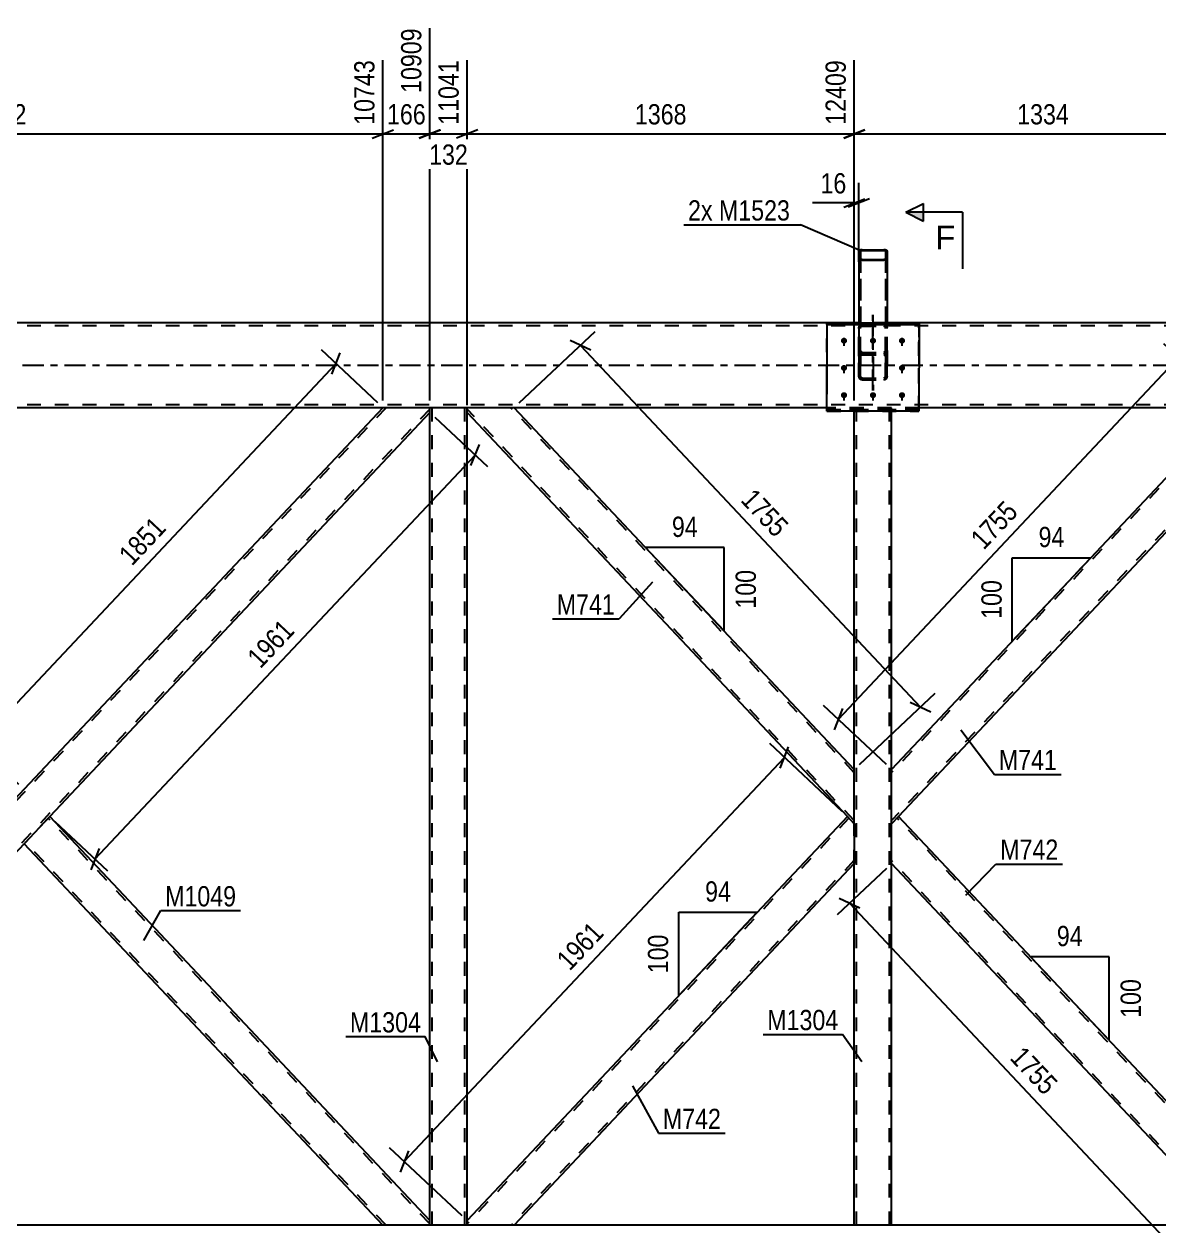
# Model space of a CAD drawing. Header units: millimetres. Extents: x -153 to 1036, y -682 to 159.
# Drawn here: x 360.9 to 521.3, y -121.7 to 48.3 of the extents above; entities that cross this region are included whole.
import ezdxf

# ---------------------------------------------------------------- set-up
doc = ezdxf.new("R2010")
doc.units = ezdxf.units.MM
doc.linetypes.add('DXK_LINE_DOT2', pattern=[3.9198, 1.9599, -1.9599])
doc.linetypes.add('DXK_LINE_DOT3', pattern=[5.9187, 2.979, -0.9799, 0.9799, -0.9799])
doc.styles.add('Arial', font='ARIAL.TTF', dxfattribs={"height": 0.2})
doc.styles.add('Arial Narrow', font='ARIALN.TTF', dxfattribs={"height": 0.2})

# ---------------------------------------------------------------- blocks, each defined once
blk = doc.blocks.new('Part-761548098-1408 - 1400')
at = {"color": 7, "linetype": 'DXK_LINE_DOT2'}
for p, q in [((478.9, 16.15), (478.94, 16.21)), ((478.94, 16.21), (479.04, 16.27)), ((479.04, 16.27), (479.2, 16.31)), ((479.16, 16.18), (479.14, 16.15)), ((479.14, 16.15), (479.14, 5.69)), ((479.21, 16.21), (479.16, 16.18)), ((479.2, 16.31), (479.38, 16.32)), ((479.29, 16.23), (479.21, 16.21)), ((479.38, 16.23), (479.29, 16.23)), ((479.38, 16.32), (482.42, 16.32)), ((479.38, 16.23), (482.42, 16.23)), ((482.42, 16.32), (482.61, 16.31)), ((482.51, 16.23), (482.42, 16.23)), ((482.59, 16.21), (482.51, 16.23)), ((482.64, 16.18), (482.59, 16.21)), ((482.61, 16.31), (482.76, 16.27)), ((482.66, 16.15), (482.64, 16.18)), ((482.66, 16.15), (482.66, 5.69)), ((482.76, 16.27), (482.87, 16.21)), ((482.87, 16.21), (482.9, 16.15)), ((482.9, 16.15), (482.9, 5.69)), ((478.94, 14.97), (478.9, 15.04)), ((479.04, 14.92), (478.94, 14.97)), ((479.2, 14.88), (479.04, 14.92)), ((479.14, 15.04), (479.16, 15.01)), ((479.16, 15.01), (479.21, 14.98)), ((479.38, 14.86), (479.2, 14.88)), ((479.21, 14.98), (479.29, 14.96)), ((479.29, 14.96), (479.38, 14.95)), ((479.38, 14.95), (482.42, 14.95)), ((479.38, 14.86), (482.42, 14.86)), ((482.42, 14.95), (482.51, 14.96)), ((482.61, 14.88), (482.42, 14.86)), ((482.51, 14.96), (482.59, 14.98)), ((482.59, 14.98), (482.64, 15.01)), ((482.76, 14.92), (482.61, 14.88)), ((482.64, 15.01), (482.66, 15.04)), ((482.87, 14.97), (482.76, 14.92)), ((482.9, 15.04), (482.87, 14.97)), ((482.9, 6), (478.9, 6)), ((478.9, 6), (478.9, 5.69)), ((478.9, 5.83), (479.14, 5.83)), ((478.9, 5.69), (478.94, 5.62)), ((478.94, 5.62), (479.04, 5.57)), ((479.04, 5.57), (479.2, 5.53)), ((479.16, 5.66), (479.14, 5.69)), ((479.21, 5.63), (479.16, 5.66)), ((479.2, 5.53), (479.38, 5.52)), ((479.29, 5.61), (479.21, 5.63)), ((479.38, 5.6), (479.29, 5.61)), ((479.38, 5.6), (482.42, 5.6)), ((479.38, 5.52), (482.42, 5.52)), ((482.51, 5.61), (482.42, 5.6)), ((482.42, 5.52), (482.61, 5.53)), ((482.59, 5.63), (482.51, 5.61)), ((482.64, 5.66), (482.59, 5.63)), ((482.61, 5.53), (482.76, 5.57)), ((482.66, 5.69), (482.64, 5.66)), ((482.66, 5.83), (482.9, 5.83)), ((482.76, 5.57), (482.87, 5.62)), ((482.87, 5.62), (482.9, 5.69))]:
    blk.add_line(p, q, dxfattribs=at)
at = {"color": 2, "linetype": 'Continuous'}
for q in [(478.9, 6), (478.9, 16.15)]:
    blk.add_line((478.9, 16.15), q, dxfattribs=at)
blk = doc.blocks.new('Part-761548098-1407 - 1400')
at = {"color": 2, "linetype": 'Continuous'}
for p, q in [((478.94, 16.23), (478.9, 16.16)), ((478.9, 16.16), (478.9, 5.95)), ((479.04, 16.28), (478.94, 16.23)), ((479.2, 16.32), (479.04, 16.28)), ((479.14, 16.16), (479.16, 16.19)), ((479.14, 16.16), (479.14, 15.05)), ((479.16, 16.19), (479.21, 16.22)), ((479.38, 16.33), (479.2, 16.32)), ((479.21, 16.22), (479.29, 16.24)), ((479.29, 16.24), (479.38, 16.25)), ((479.38, 16.33), (482.42, 16.33)), ((479.38, 16.25), (482.42, 16.25)), ((482.61, 16.32), (482.42, 16.33)), ((482.42, 16.25), (482.52, 16.24)), ((482.52, 16.24), (482.59, 16.22)), ((482.59, 16.22), (482.65, 16.19)), ((482.76, 16.28), (482.61, 16.32)), ((482.65, 16.19), (482.66, 16.16)), ((482.66, 16.16), (482.66, 15.05)), ((482.87, 16.23), (482.76, 16.28)), ((482.9, 16.16), (482.87, 16.23)), ((482.9, 16.16), (482.9, 5.95)), ((478.9, 15.05), (478.94, 14.99)), ((478.94, 14.99), (479.04, 14.93)), ((479.04, 14.93), (479.2, 14.89)), ((479.16, 15.02), (479.14, 15.05)), ((479.21, 14.99), (479.16, 15.02)), ((479.2, 14.89), (479.38, 14.88)), ((479.29, 14.97), (479.21, 14.99)), ((479.38, 14.97), (479.29, 14.97)), ((479.38, 14.97), (482.42, 14.97)), ((479.38, 14.88), (482.42, 14.88)), ((482.52, 14.97), (482.42, 14.97)), ((482.42, 14.88), (482.61, 14.89)), ((482.59, 14.99), (482.52, 14.97)), ((482.65, 15.02), (482.59, 14.99)), ((482.61, 14.89), (482.76, 14.93)), ((482.66, 15.05), (482.65, 15.02)), ((482.76, 14.93), (482.87, 14.99)), ((482.87, 14.99), (482.9, 15.05))]:
    blk.add_line(p, q, dxfattribs=at)
at = {"color": 7, "linetype": 'DXK_LINE_DOT2'}
for p, q in [((479.14, 15.05), (479.14, 5.69)), ((482.66, 15.05), (482.66, 5.69)), ((482.9, 6), (478.9, 6)), ((478.9, 5.95), (478.9, 5.69)), ((478.9, 5.83), (479.14, 5.83)), ((478.94, 5.62), (478.9, 5.69)), ((479.04, 5.56), (478.94, 5.62)), ((479.2, 5.53), (479.04, 5.56)), ((479.14, 5.69), (479.16, 5.65)), ((479.16, 5.65), (479.21, 5.63)), ((479.38, 5.51), (479.2, 5.53)), ((479.21, 5.63), (479.29, 5.61)), ((479.29, 5.61), (479.38, 5.6)), ((479.38, 5.6), (482.42, 5.6)), ((479.38, 5.51), (482.42, 5.51)), ((482.42, 5.6), (482.52, 5.61)), ((482.61, 5.53), (482.42, 5.51)), ((482.52, 5.61), (482.59, 5.63)), ((482.59, 5.63), (482.65, 5.65)), ((482.76, 5.56), (482.61, 5.53)), ((482.65, 5.65), (482.66, 5.69)), ((482.66, 5.83), (482.9, 5.83)), ((482.87, 5.62), (482.76, 5.56)), ((482.9, 5.69), (482.87, 5.62)), ((482.9, 5.95), (482.9, 5.69))]:
    blk.add_line(p, q, dxfattribs=at)
blk = doc.blocks.new('Part-761548098-1669 - 1400')
at = {"color": 7, "linetype": 'DXK_LINE_DOT2'}
for p, q in [((412.07, -6), (303.54, -121.41)), ((418.26, -6.19), (309.73, -121.6)), ((418.26, -6), (411.63, -6)), ((360.9, -59.95), (357.28, -63.8)), ((364.53, -63.8), (360.9, -67.65)), ((310.17, -121.6), (303.54, -121.6))]:
    blk.add_line(p, q, dxfattribs=at)
at = {"color": 2, "linetype": 'Continuous'}
for p, q in [((411.63, -6), (360.9, -59.95)), ((418.26, -6.66), (364.53, -63.8)), ((418.26, -6.66), (418.26, -6)), ((357.28, -63.8), (303.54, -120.94)), ((360.9, -67.65), (310.17, -121.6)), ((303.54, -121.52), (303.54, -120.94)), ((303.54, -121.6), (303.54, -121.52))]:
    blk.add_line(p, q, dxfattribs=at)
blk = doc.blocks.new('Part-761548098-1704 - 1400')
at = {"color": 2, "linetype": 'Continuous'}
for p, q in [((423.54, -6.66), (423.54, -6)), ((423.54, -6.66), (477.28, -63.8)), ((478.26, -57.14), (430.17, -6)), ((478.26, -64.85), (478.26, -57.14))]:
    blk.add_line(p, q, dxfattribs=at)
at = {"color": 7, "linetype": 'DXK_LINE_DOT2'}
for p, q in [((430.17, -6), (423.54, -6)), ((478.26, -64.38), (423.54, -6.19)), ((478.26, -57.61), (429.73, -6)), ((478.26, -64.85), (477.28, -63.8)), ((478.26, -64.38), (478.26, -64.35))]:
    blk.add_line(p, q, dxfattribs=at)
blk = doc.blocks.new('Part-761548098-1769 - 1400')
at = {"color": 7, "linetype": 'DXK_LINE_DOT2'}
for p, q in [((483.54, -6), (478.26, -6)), ((478.26, -6.48), (478.26, -6)), ((478.58, -121.6), (478.58, -6)), ((483.22, -121.6), (483.22, -6)), ((483.54, -6.48), (483.54, -6)), ((478.26, -70.46), (478.26, -57.14)), ((483.54, -70.46), (483.54, -57.14)), ((483.54, -121.6), (478.26, -121.6))]:
    blk.add_line(p, q, dxfattribs=at)
at = {"color": 2, "linetype": 'Continuous'}
for p, q in [((478.26, -57.14), (478.26, -6.48)), ((483.54, -57.14), (483.54, -6.48)), ((478.26, -121.6), (478.26, -70.46)), ((483.54, -121.6), (483.54, -70.46))]:
    blk.add_line(p, q, dxfattribs=at)
blk = doc.blocks.new('Part-761548098-1859 - 1400')
at = {"color": 7, "linetype": 'DXK_LINE_DOT2'}
blk.add_line((863.9, -121.6), (50.38, -121.6), dxfattribs=at)
at = {"color": 2, "linetype": 'Continuous'}
blk.add_line((863.9, -121.6), (58.5, -121.6), dxfattribs=at)
blk = doc.blocks.new('Part-761548098-1874 - 1400')
at = {"color": 7, "linetype": 'DXK_LINE_DOT2'}
for p, q in [((919.9, 5.6), (-18.1, 5.6)), ((482.9, 6), (478.9, 6)), ((919.9, -5.6), (-18.1, -5.6)), ((487.4, -6), (474.4, -6))]:
    blk.add_line(p, q, dxfattribs=at)
at = {"color": 2, "linetype": 'Continuous'}
for p, q in [((478.9, 6), (302.9, 6)), ((658.9, 6), (482.9, 6)), ((474.4, -6), (307.4, -6)), ((654.4, -6), (487.4, -6))]:
    blk.add_line(p, q, dxfattribs=at)
at = {"color": 7, "linetype": 'DXK_LINE_DOT3'}
blk.add_line((-18.1, 0), (919.9, 0), dxfattribs=at)
blk = doc.blocks.new('Part-761548098-1917 - 1400')
at = {"color": 2, "linetype": 'Continuous'}
for p, q in [((364.53, -63.8), (360.9, -67.65)), ((418.26, -120.94), (364.53, -63.8)), ((411.63, -121.6), (360.9, -67.65)), ((418.26, -121.6), (418.26, -120.94))]:
    blk.add_line(p, q, dxfattribs=at)
at = {"color": 7, "linetype": 'DXK_LINE_DOT2'}
for p, q in [((418.26, -121.41), (364.31, -64.03)), ((361.12, -67.42), (361.14, -67.4)), ((412.07, -121.6), (361.12, -67.42)), ((418.26, -121.6), (411.63, -121.6))]:
    blk.add_line(p, q, dxfattribs=at)
blk = doc.blocks.new('Part-761548098-1960 - 1400')
at = {"color": 2, "linetype": 'Continuous'}
for p, q in [((477.28, -63.8), (423.54, -120.94)), ((478.26, -64.85), (477.28, -63.8)), ((478.26, -64.85), (478.26, -70.46)), ((478.26, -70.46), (430.17, -121.6)), ((423.54, -121.6), (423.54, -120.94))]:
    blk.add_line(p, q, dxfattribs=at)
at = {"color": 7, "linetype": 'DXK_LINE_DOT2'}
for p, q in [((477.5, -64.03), (423.54, -121.41)), ((478.26, -69.99), (429.73, -121.6)), ((430.17, -121.6), (423.54, -121.6))]:
    blk.add_line(p, q, dxfattribs=at)
blk = doc.blocks.new('Part-761548098-1975 - 1400')
at = {"color": 7, "linetype": 'DXK_LINE_DOT2'}
for p, q in [((423.54, -6), (418.26, -6)), ((418.26, -6.66), (418.26, -6)), ((418.58, -121.6), (418.58, -6)), ((423.22, -121.6), (423.22, -6)), ((423.54, -6.66), (423.54, -6)), ((418.26, -121.6), (418.26, -120.94)), ((423.54, -121.6), (418.26, -121.6)), ((423.54, -121.6), (423.54, -120.94))]:
    blk.add_line(p, q, dxfattribs=at)
at = {"color": 2, "linetype": 'Continuous'}
for p, q in [((418.26, -120.94), (418.26, -6.66)), ((423.54, -120.94), (423.54, -6.66))]:
    blk.add_line(p, q, dxfattribs=at)
blk = doc.blocks.new('Part-761548098-1981 - 1400')
at = {"color": 7, "linetype": 'DXK_LINE_DOT3'}
blk.add_line((480.9, 7.12), (480.91, -3.58), dxfattribs=at)
at = {"color": 7, "linetype": 'DXK_LINE_DOT2'}
for p, q in [((478.9, 5.32), (478.94, 5.51)), ((478.9, 2.08), (478.9, 5.32)), ((478.9, 5.32), (478.9, 1.27)), ((479.16, 5.41), (479.14, 5.32)), ((479.14, 2.08), (479.14, 5.32)), ((479.14, 1.27), (479.14, 5.32)), ((479.21, 5.5), (479.16, 5.41)), ((479.2, 5.79), (479.38, 5.83)), ((479.29, 5.55), (479.21, 5.5)), ((479.38, 5.57), (479.29, 5.55)), ((479.38, 5.83), (482.42, 5.83)), ((479.38, 5.57), (482.42, 5.57)), ((482.42, 5.83), (482.61, 5.79)), ((482.52, 5.55), (482.42, 5.57)), ((482.59, 5.5), (482.52, 5.55)), ((482.65, 5.41), (482.59, 5.5)), ((482.66, 5.32), (482.65, 5.41)), ((482.66, 2.08), (482.66, 5.32)), ((482.66, 1.27), (482.66, 5.32)), ((482.87, 5.51), (482.9, 5.32)), ((482.9, 2.08), (482.9, 5.32)), ((482.9, 1.27), (482.9, 5.32)), ((478.9, -1.59), (478.9, 2.08)), ((478.94, 1.88), (478.9, 2.08)), ((479.14, 2.08), (479.14, -1.59)), ((479.14, 2.08), (479.16, 1.98)), ((479.16, 1.98), (479.21, 1.9)), ((479.38, 1.72), (479.2, 1.69)), ((479.21, 1.9), (479.29, 1.84)), ((479.29, 1.84), (479.38, 1.82)), ((479.38, 1.82), (482.42, 1.82)), ((479.38, 1.72), (482.42, 1.72)), ((482.42, 1.82), (482.52, 1.84)), ((482.61, 1.69), (482.42, 1.72)), ((482.52, 1.84), (482.59, 1.9)), ((482.59, 1.9), (482.65, 1.98)), ((482.65, 1.98), (482.66, 2.08)), ((482.66, 2.08), (482.66, -1.59)), ((482.9, 2.08), (482.87, 1.88)), ((482.9, 2.08), (482.9, -1.59)), ((478.94, 1.44), (478.9, 1.27)), ((478.9, 1.27), (478.9, -1.59)), ((479.05, 1.59), (478.94, 1.44)), ((479.2, 1.69), (479.05, 1.59)), ((479.14, 1.27), (479.16, 1.36)), ((479.14, -1.59), (479.14, 1.27)), ((479.16, 1.36), (479.22, 1.43)), ((479.38, 1.57), (479.2, 1.61)), ((479.22, 1.43), (479.29, 1.48)), ((479.29, 1.48), (479.38, 1.5)), ((479.38, 1.57), (482.42, 1.57)), ((479.38, 1.5), (482.42, 1.5)), ((482.61, 1.61), (482.42, 1.57)), ((482.42, 1.5), (482.52, 1.48)), ((482.52, 1.48), (482.59, 1.43)), ((482.59, 1.43), (482.65, 1.36)), ((482.76, 1.59), (482.61, 1.69)), ((482.65, 1.36), (482.66, 1.27)), ((482.66, -1.59), (482.66, 1.27)), ((482.87, 1.44), (482.76, 1.59)), ((482.9, 1.27), (482.87, 1.44)), ((482.9, -1.59), (482.9, 1.27)), ((478.9, -1.59), (478.94, -1.76)), ((479.16, -1.67), (479.14, -1.59)), ((479.22, -1.75), (479.16, -1.67)), ((482.65, -1.67), (482.59, -1.75)), ((482.66, -1.59), (482.65, -1.67)), ((482.87, -1.76), (482.9, -1.59)), ((478.94, -1.76), (479.05, -1.9)), ((479.05, -1.9), (479.2, -2)), ((479.2, -2), (479.38, -2.04)), ((479.29, -1.79), (479.22, -1.75)), ((479.38, -1.81), (479.29, -1.79)), ((479.38, -1.81), (482.42, -1.81)), ((479.38, -2.04), (482.42, -2.04)), ((482.52, -1.79), (482.42, -1.81)), ((482.42, -2.04), (482.61, -2)), ((482.59, -1.75), (482.52, -1.79)), ((482.61, -2), (482.76, -1.9)), ((482.76, -1.9), (482.87, -1.76))]:
    blk.add_line(p, q, dxfattribs=at)
for centre, start, end in [((479.4, 5.33), 114.3183, 159.2415), ((482.4, 5.33), 20.7581, 65.6784), ((479.4, 2.06), 200.7581, 245.6784), ((482.4, 2.06), 294.3183, 339.2415)]:
    blk.add_arc(centre, 0.496, start, end, dxfattribs=at)
blk = doc.blocks.new('Part-761548098-1992 - 1400')
at = {"color": 2, "linetype": 'Continuous'}
for p, q in [((484.53, -63.8), (483.54, -64.84)), ((538.26, -120.94), (484.53, -63.8)), ((483.54, -69.53), (483.54, -64.84)), ((483.54, -70.46), (483.54, -69.53)), ((531.63, -121.6), (483.54, -70.46)), ((538.26, -121.6), (538.26, -120.94))]:
    blk.add_line(p, q, dxfattribs=at)
at = {"color": 7, "linetype": 'DXK_LINE_DOT2'}
for p, q in [((538.26, -121.41), (484.31, -64.03)), ((483.54, -70.39), (483.54, -69.53)), ((483.54, -70), (483.54, -69.89)), ((532.07, -121.6), (483.54, -70)), ((538.26, -121.6), (531.63, -121.6))]:
    blk.add_line(p, q, dxfattribs=at)
blk = doc.blocks.new('Part-761548098-1993 - 1400')
at = {"color": 7, "linetype": 'DXK_LINE_DOT3'}
blk.add_line((480.9, -3.58), (480.9, 7.12), dxfattribs=at)
at = {"color": 7, "linetype": 'DXK_LINE_DOT2'}
for p, q in [((478.94, 5.51), (478.9, 5.31)), ((478.9, 1.27), (478.9, 5.31)), ((478.9, 5.31), (478.9, 2.08)), ((479.14, 5.31), (479.16, 5.41)), ((479.14, 1.27), (479.14, 5.31)), ((479.14, 2.08), (479.14, 5.31)), ((479.16, 5.41), (479.21, 5.5)), ((479.38, 5.83), (479.2, 5.79)), ((479.21, 5.5), (479.29, 5.55)), ((479.29, 5.55), (479.38, 5.57)), ((479.38, 5.83), (482.42, 5.83)), ((479.38, 5.57), (482.42, 5.57)), ((482.61, 5.79), (482.42, 5.83)), ((482.42, 5.57), (482.52, 5.55)), ((482.52, 5.55), (482.59, 5.5)), ((482.59, 5.5), (482.65, 5.41)), ((482.65, 5.41), (482.66, 5.31)), ((482.66, 1.27), (482.66, 5.31)), ((482.66, 2.08), (482.66, 5.31)), ((482.9, 5.31), (482.87, 5.51)), ((482.9, 1.27), (482.9, 5.31)), ((482.9, 2.08), (482.9, 5.31)), ((478.9, -1.59), (478.9, 2.08)), ((478.9, 2.08), (478.94, 1.88)), ((479.14, -1.59), (479.14, 2.08)), ((479.16, 1.98), (479.14, 2.08)), ((479.21, 1.9), (479.16, 1.98)), ((479.2, 1.69), (479.38, 1.72)), ((479.29, 1.84), (479.21, 1.9)), ((479.38, 1.82), (479.29, 1.84)), ((479.38, 1.82), (482.42, 1.82)), ((479.38, 1.72), (482.42, 1.72)), ((482.52, 1.84), (482.42, 1.82)), ((482.42, 1.72), (482.61, 1.69)), ((482.59, 1.9), (482.52, 1.84)), ((482.65, 1.98), (482.59, 1.9)), ((482.66, 2.08), (482.65, 1.98)), ((482.66, -1.59), (482.66, 2.08)), ((482.87, 1.88), (482.9, 2.08)), ((482.9, -1.59), (482.9, 2.08)), ((478.9, 1.27), (478.94, 1.44)), ((478.9, -1.59), (478.9, 1.27)), ((478.94, 1.44), (479.04, 1.59)), ((479.04, 1.59), (479.2, 1.69)), ((479.16, 1.36), (479.14, 1.27)), ((479.14, -1.59), (479.14, 1.27)), ((479.21, 1.43), (479.16, 1.36)), ((479.2, 1.61), (479.38, 1.57)), ((479.29, 1.48), (479.21, 1.43)), ((479.38, 1.5), (479.29, 1.48)), ((479.38, 1.57), (482.42, 1.57)), ((479.38, 1.5), (482.42, 1.5)), ((482.42, 1.57), (482.61, 1.61)), ((482.52, 1.48), (482.42, 1.5)), ((482.59, 1.43), (482.52, 1.48)), ((482.64, 1.36), (482.59, 1.43)), ((482.61, 1.69), (482.76, 1.59)), ((482.66, 1.27), (482.64, 1.36)), ((482.66, -1.59), (482.66, 1.27)), ((482.76, 1.59), (482.87, 1.44)), ((482.87, 1.44), (482.9, 1.27)), ((482.9, -1.59), (482.9, 1.27)), ((478.94, -1.76), (478.9, -1.59)), ((479.14, -1.59), (479.16, -1.67)), ((479.16, -1.67), (479.21, -1.75)), ((482.59, -1.75), (482.64, -1.67)), ((482.64, -1.67), (482.66, -1.59)), ((482.9, -1.59), (482.87, -1.76)), ((479.04, -1.91), (478.94, -1.76)), ((479.2, -2), (479.04, -1.91)), ((479.38, -2.04), (479.2, -2)), ((479.21, -1.75), (479.29, -1.79)), ((479.29, -1.79), (479.38, -1.81)), ((479.38, -1.81), (482.42, -1.81)), ((479.38, -2.04), (482.42, -2.04)), ((482.42, -1.81), (482.52, -1.79)), ((482.61, -2), (482.42, -2.04)), ((482.52, -1.79), (482.59, -1.75)), ((482.76, -1.91), (482.61, -2)), ((482.87, -1.76), (482.76, -1.91))]:
    blk.add_line(p, q, dxfattribs=at)
for centre, start, end in [((479.4, 5.33), 114.3205, 159.2417), ((482.4, 5.33), 20.7584, 65.6805), ((479.4, 2.06), 200.7584, 245.6805), ((482.4, 2.06), 294.3205, 339.2417)]:
    blk.add_arc(centre, 0.496, start, end, dxfattribs=at)
blk = doc.blocks.new('Part-761548098-1998 - 1400')
at = {"color": 7, "linetype": 'DXK_LINE_DOT2'}
for p, q in [((474.4, -6.27), (474.41, 5.95)), ((487.4, -6.27), (487.41, 5.95)), ((487.4, -6.27), (474.4, -6.27)), ((474.4, -6.27), (474.4, -6.48)), ((487.4, -6.48), (487.4, -6.27))]:
    blk.add_line(p, q, dxfattribs=at)
at = {"color": 2, "linetype": 'Continuous'}
for p, q in [((474.4, -6.48), (474.41, 5.73)), ((487.41, 5.95), (474.41, 5.95)), ((474.41, 5.73), (474.41, 5.95)), ((487.41, 5.73), (474.41, 5.73)), ((487.41, 5.73), (487.4, -6.48)), ((487.41, 5.95), (487.41, 5.73)), ((487.4, -6.48), (474.4, -6.48))]:
    blk.add_line(p, q, dxfattribs=at)
blk = doc.blocks.new('Bolt-761548098-1999 - 1400')
at = {"linetype": 'Continuous'}
for points in [[(476.8, 3.89), (476.9, 3.88), (476.98, 3.85), (477.06, 3.81), (477.13, 3.75), (477.19, 3.68), (477.22, 3.6), (477.24, 3.52), (477.24, 3.43), (477.22, 3.35), (477.19, 3.27), (477.13, 3.2), (477.06, 3.14), (476.98, 3.1), (476.9, 3.07), (476.8, 3.06), (476.71, 3.07), (476.63, 3.1), (476.55, 3.14), (476.48, 3.2), (476.42, 3.27), (476.39, 3.35), (476.37, 3.43), (476.37, 3.52), (476.39, 3.6), (476.42, 3.68), (476.48, 3.75), (476.55, 3.81), (476.63, 3.85), (476.71, 3.88)], [(480.9, 3.89), (481, 3.88), (481.08, 3.85), (481.16, 3.81), (481.23, 3.75), (481.29, 3.68), (481.32, 3.6), (481.34, 3.52), (481.34, 3.43), (481.32, 3.35), (481.29, 3.27), (481.23, 3.2), (481.16, 3.14), (481.08, 3.1), (481, 3.07), (480.9, 3.06), (480.81, 3.07), (480.73, 3.1), (480.65, 3.14), (480.58, 3.2), (480.52, 3.27), (480.49, 3.35), (480.47, 3.43), (480.47, 3.52), (480.49, 3.6), (480.52, 3.68), (480.58, 3.75), (480.65, 3.81), (480.73, 3.85), (480.81, 3.88)], [(485, 3.89), (485.1, 3.88), (485.18, 3.85), (485.26, 3.81), (485.33, 3.75), (485.39, 3.68), (485.42, 3.6), (485.44, 3.52), (485.44, 3.43), (485.42, 3.35), (485.39, 3.27), (485.33, 3.2), (485.26, 3.14), (485.18, 3.1), (485.1, 3.07), (485, 3.06), (484.91, 3.07), (484.83, 3.1), (484.75, 3.14), (484.68, 3.2), (484.62, 3.27), (484.59, 3.35), (484.57, 3.43), (484.57, 3.52), (484.59, 3.6), (484.62, 3.68), (484.68, 3.75), (484.75, 3.81), (484.83, 3.85), (484.91, 3.88)], [(476.8, 0.04), (476.9, 0.03), (476.98, 0), (477.06, -0.04), (477.13, -0.1), (477.19, -0.17), (477.22, -0.25), (477.24, -0.33), (477.24, -0.42), (477.22, -0.5), (477.19, -0.58), (477.13, -0.65), (477.06, -0.71), (476.98, -0.75), (476.9, -0.78), (476.8, -0.79), (476.71, -0.78), (476.63, -0.75), (476.55, -0.71), (476.48, -0.65), (476.42, -0.58), (476.39, -0.5), (476.37, -0.42), (476.37, -0.33), (476.39, -0.25), (476.42, -0.17), (476.48, -0.1), (476.55, -0.04), (476.63, 0), (476.71, 0.03)], [(485, 0.04), (485.1, 0.03), (485.18, 0), (485.26, -0.04), (485.33, -0.1), (485.39, -0.17), (485.42, -0.25), (485.44, -0.33), (485.44, -0.42), (485.42, -0.5), (485.39, -0.58), (485.33, -0.65), (485.26, -0.71), (485.18, -0.75), (485.1, -0.78), (485, -0.79), (484.91, -0.78), (484.83, -0.75), (484.75, -0.71), (484.68, -0.65), (484.62, -0.58), (484.59, -0.5), (484.57, -0.42), (484.57, -0.33), (484.59, -0.25), (484.62, -0.17), (484.68, -0.1), (484.75, -0.04), (484.83, 0), (484.91, 0.03)], [(476.8, -3.82), (476.9, -3.82), (476.98, -3.85), (477.06, -3.89), (477.13, -3.95), (477.19, -4.02), (477.22, -4.1), (477.24, -4.19), (477.24, -4.27), (477.22, -4.36), (477.19, -4.44), (477.13, -4.51), (477.06, -4.56), (476.98, -4.61), (476.9, -4.63), (476.8, -4.64), (476.71, -4.63), (476.63, -4.61), (476.55, -4.56), (476.48, -4.51), (476.42, -4.44), (476.39, -4.36), (476.37, -4.27), (476.37, -4.19), (476.39, -4.1), (476.42, -4.02), (476.48, -3.95), (476.55, -3.89), (476.63, -3.85), (476.71, -3.82)], [(480.9, -3.82), (481, -3.82), (481.08, -3.85), (481.16, -3.89), (481.23, -3.95), (481.29, -4.02), (481.32, -4.1), (481.34, -4.19), (481.34, -4.27), (481.32, -4.36), (481.29, -4.44), (481.23, -4.51), (481.16, -4.56), (481.08, -4.61), (481, -4.63), (480.9, -4.64), (480.81, -4.63), (480.73, -4.61), (480.65, -4.56), (480.58, -4.51), (480.52, -4.44), (480.49, -4.36), (480.47, -4.27), (480.47, -4.19), (480.49, -4.1), (480.52, -4.02), (480.58, -3.95), (480.65, -3.89), (480.73, -3.85), (480.81, -3.82)], [(485, -3.82), (485.1, -3.82), (485.18, -3.85), (485.26, -3.89), (485.33, -3.95), (485.39, -4.02), (485.42, -4.1), (485.44, -4.19), (485.44, -4.27), (485.42, -4.36), (485.39, -4.44), (485.33, -4.51), (485.26, -4.56), (485.18, -4.61), (485.1, -4.63), (485, -4.64), (484.91, -4.63), (484.83, -4.61), (484.75, -4.56), (484.68, -4.51), (484.62, -4.44), (484.59, -4.36), (484.57, -4.27), (484.57, -4.19), (484.59, -4.1), (484.62, -4.02), (484.68, -3.95), (484.75, -3.89), (484.83, -3.85), (484.91, -3.82)]]:
    blk.add_hatch(color=1, dxfattribs=at).paths.add_polyline_path(points)
at = {"color": 1, "linetype": 'Continuous'}
for p, q in [((476.8, 3.87), (476.8, 2.74)), ((480.9, 3.87), (480.9, 2.74)), ((485, 3.87), (485, 2.74)), ((476.8, 0.02), (476.8, -1.12)), ((485, 0.02), (485, -1.12)), ((476.8, -3.83), (476.8, -4.97)), ((480.9, -3.83), (480.9, -4.97)), ((485, -3.83), (485, -4.97))]:
    blk.add_line(p, q, dxfattribs=at)
blk = doc.blocks.new('Part-761548098-2002 - 1400')
at = {"color": 7, "linetype": 'DXK_LINE_DOT2'}
for p, q in [((487.4, 5.95), (474.4, 5.95)), ((474.4, 5.95), (474.4, 5.73)), ((474.4, -6), (474.4, 5.94)), ((487.4, 5.73), (474.4, 5.73)), ((474.4, 5.73), (474.4, -6.48)), ((487.4, 5.73), (487.4, 5.95)), ((487.4, 5.95), (487.4, -6.27)), ((487.4, -6.48), (487.4, 5.73)), ((474.4, -6.27), (487.4, -6.27)), ((474.4, -6.48), (487.4, -6.48)), ((487.4, -6.27), (487.4, -6.48))]:
    blk.add_line(p, q, dxfattribs=at)
at = {"color": 2, "linetype": 'Continuous'}
for p, q in [((474.4, -6.27), (474.4, -6)), ((474.4, -6.27), (474.4, -6.27)), ((474.4, -6.48), (474.4, -6.27)), ((474.4, -6.48), (474.4, -6.48))]:
    blk.add_line(p, q, dxfattribs=at)
blk = doc.blocks.new('Bolt-761548098-2003 - 1400')
at = {"color": 1, "linetype": 'DXK_LINE_DOT2'}
for p, q in [((476.8, 3.87), (476.8, 2.74)), ((480.9, 3.87), (480.9, 2.74)), ((485, 3.87), (485, 2.74)), ((476.8, 0.02), (476.8, -1.12)), ((485, 0.02), (485, -1.12)), ((476.8, -3.83), (476.8, -4.97)), ((480.9, -3.83), (480.9, -4.97)), ((485, -3.83), (485, -4.97))]:
    blk.add_line(p, q, dxfattribs=at)
blk = doc.blocks.new('Part-761548098-2044 - 1400')
at = {"color": 2, "linetype": 'Continuous'}
for p, q in [((531.63, -6), (483.54, -57.14)), ((538.26, -6.66), (484.53, -63.8)), ((538.26, -6.66), (538.26, -6)), ((483.54, -63.91), (483.54, -57.14)), ((483.54, -64.57), (483.54, -63.91)), ((483.54, -64.84), (483.54, -64.57))]:
    blk.add_line(p, q, dxfattribs=at)
at = {"color": 7, "linetype": 'DXK_LINE_DOT2'}
for p, q in [((532.07, -6), (483.54, -57.6)), ((538.26, -6.19), (483.54, -64.38)), ((538.26, -6), (531.63, -6)), ((484.53, -63.8), (483.54, -64.84)), ((483.54, -64.27), (483.54, -63.91)), ((483.54, -64.57), (483.54, -64.09)), ((483.54, -64.38), (483.54, -64.34))]:
    blk.add_line(p, q, dxfattribs=at)
blk = doc.blocks.new('StraightDimension-761548098-15258 - 1400')
at = {"color": 7, "linetype": 'Continuous'}
for p, q in [((418.26, -5), (418.26, 47.65)), ((411.63, -5), (411.63, 43.15)), ((410.13, 32.11), (413.13, 33.31)), ((411.63, 32.71), (418.26, 32.71)), ((419.76, 33.31), (416.76, 32.11))]:
    blk.add_line(p, q, dxfattribs=at)
at = {"color": 0}
blk.add_wipeout([(418.29, 33.46), (418.29, 37.66), (411.61, 37.66), (411.61, 33.46)], dxfattribs=at)
at = {"color": 3, "style": 'Arial Narrow'}
blk.add_text('166', height=2.863, dxfattribs=at).set_placement((412.21, 34.06))
at = {"color": 0, "linetype": 'Continuous'}
blk.add_wipeout([(417.66, 48.25), (413.46, 48.25), (413.46, 37.91), (417.66, 37.91)], dxfattribs=at)
at = {"color": 3, "linetype": 'Continuous', "style": 'Arial Narrow'}
blk.add_text('10909', height=2.863, rotation=90.0002, dxfattribs=at).set_placement((417.06, 38.51))
blk = doc.blocks.new('StraightDimension-761548098-2809 - 1400')
at = {"color": 7, "linetype": 'Continuous'}
for p, q in [((476.55, -63.11), (466.31, -53.49)), ((467.8, -56.95), (468.98, -53.94)), ((414.65, -112.58), (468.39, -55.44)), ((422.81, -120.25), (412.58, -110.63)), ((415.25, -111.08), (414.06, -114.09))]:
    blk.add_line(p, q, dxfattribs=at)
at = {"color": 0}
blk.add_wipeout([(443.89, -80.4), (440.83, -77.52), (435, -83.72), (438.06, -86.6)], dxfattribs=at)
at = {"color": 3, "style": 'Arial Narrow'}
blk.add_text('1961', height=2.863, rotation=46.7591, dxfattribs=at).set_placement((438.03, -85.75))
blk = doc.blocks.new('StraightDimension-761548098-15255 - 1400')
at = {"color": 7, "linetype": 'Continuous'}
for p, q in [((478.26, -5), (478.26, 43.15)), ((531.63, -5), (531.63, 43.15)), ((479.76, 33.31), (476.76, 32.11)), ((478.26, 32.71), (531.63, 32.71)), ((530.13, 32.11), (533.13, 33.31))]:
    blk.add_line(p, q, dxfattribs=at)
at = {"color": 0, "linetype": 'Continuous'}
blk.add_wipeout([(531.03, 43.75), (526.83, 43.75), (526.83, 33.41), (531.03, 33.41)], dxfattribs=at)
at = {"color": 0}
blk.add_wipeout([(509.21, 33.46), (509.21, 37.66), (500.69, 37.66), (500.69, 33.46)], dxfattribs=at)
at = {"color": 3, "linetype": 'Continuous', "style": 'Arial Narrow'}
blk.add_text('13743', height=2.863, rotation=90.0002, dxfattribs=at).set_placement((530.43, 34.01))
at = {"color": 3, "style": 'Arial Narrow'}
blk.add_text('1334', height=2.863, dxfattribs=at).set_placement((501.29, 34.06))
blk = doc.blocks.new('StraightDimension-761548098-2588 - 1400')
at = {"color": 7, "linetype": 'Continuous'}
for p, q in [((530.91, -5.31), (522.02, 3.04)), ((523.5, -0.41), (524.69, 2.59)), ((476.01, -50.05), (524.1, 1.09)), ((482.82, -56.45), (473.93, -48.09)), ((476.6, -48.54), (475.41, -51.55))]:
    blk.add_line(p, q, dxfattribs=at)
at = {"color": 0}
blk.add_wipeout([(502.42, -20.86), (499.36, -17.99), (493.53, -24.19), (496.59, -27.07)], dxfattribs=at)
at = {"color": 3, "style": 'Arial Narrow'}
blk.add_text('1755', height=2.863, rotation=46.7591, dxfattribs=at).set_placement((496.56, -26.22))
blk = doc.blocks.new('AngleDimension-761548098-2698 - 1400')
at = {"color": 7, "linetype": 'Continuous'}
for p, q in [((506.02, -86.66), (503.17, -83.63)), ((514.27, -83.63), (503.17, -83.63)), ((514.27, -95.43), (503.17, -83.63)), ((514.27, -95.43), (514.27, -83.63))]:
    blk.add_line(p, q, dxfattribs=at)
at = {"color": 0}
for points in [[(511.15, -82.73), (511.15, -78.53), (506.29, -78.53), (506.29, -82.73)], [(519.37, -86.19), (515.17, -86.19), (515.17, -92.87), (519.37, -92.87)]]:
    blk.add_wipeout(points, dxfattribs=at)
at = {"color": 3, "style": 'Arial Narrow'}
blk.add_text('94', height=2.863, dxfattribs=at).set_placement((506.89, -82.13))
blk.add_text('100', height=2.863, rotation=90.0002, dxfattribs=at).set_placement((518.77, -92.27))
blk = doc.blocks.new('StraightDimension-761548098-2788 - 1400')
at = {"color": 7, "linetype": 'Continuous'}
for p, q in [((482.82, -71.15), (475.85, -77.7)), ((479.06, -76.74), (476.13, -75.38)), ((477.6, -76.06), (525.69, -127.19)), ((530.91, -122.29), (523.94, -128.84)), ((524.22, -126.51), (527.15, -127.88))]:
    blk.add_line(p, q, dxfattribs=at)
at = {"color": 0}
blk.add_wipeout([(505.1, -104.21), (508.16, -101.34), (502.33, -95.13), (499.27, -98.01)], dxfattribs=at)
at = {"color": 3, "style": 'Arial Narrow'}
blk.add_text('1755', height=2.863, rotation=-46.7591, dxfattribs=at).set_placement((500.12, -98.04))
blk = doc.blocks.new('StraightDimension-761548098-3316 - 1400')
at = {"color": 7, "linetype": 'Continuous'}
for p, q in [((418.99, -7.35), (426.42, -14.33)), ((424.08, -14.19), (425.26, -11.18)), ((370.93, -69.83), (424.67, -12.69)), ((365.25, -64.49), (372.68, -71.47)), ((371.52, -68.32), (370.34, -71.33))]:
    blk.add_line(p, q, dxfattribs=at)
at = {"color": 0}
blk.add_wipeout([(400.17, -37.64), (397.11, -34.76), (391.28, -40.97), (394.34, -43.84)], dxfattribs=at)
at = {"color": 3, "style": 'Arial Narrow'}
blk.add_text('1961', height=2.863, rotation=46.7591, dxfattribs=at).set_placement((394.31, -43))
blk = doc.blocks.new('StraightDimension-761548098-3331 - 1400')
at = {"color": 7, "linetype": 'Continuous'}
for p, q in [((410.91, -5.31), (402.93, 2.18)), ((404.42, -1.27), (405.6, 1.74)), ((354.27, -53.71), (405.01, 0.23)), ((360.17, -59.26), (352.2, -51.76)), ((354.87, -52.21), (353.68, -55.22))]:
    blk.add_line(p, q, dxfattribs=at)
at = {"color": 0}
blk.add_wipeout([(382.01, -23.13), (378.95, -20.25), (373.12, -26.45), (376.18, -29.33)], dxfattribs=at)
at = {"color": 3, "style": 'Arial Narrow'}
blk.add_text('1851', height=2.863, rotation=46.7591, dxfattribs=at).set_placement((376.15, -28.48))
blk = doc.blocks.new('StraightDimension-761548098-3400 - 1400')
at = {"color": 7, "linetype": 'Continuous'}
for p, q in [((430.9, -5.31), (441.62, 4.77)), ((441.01, 2.13), (438.08, 3.5)), ((439.54, 2.82), (487.64, -48.33)), ((478.99, -56.46), (489.71, -46.37)), ((486.17, -47.64), (489.1, -49.01))]:
    blk.add_line(p, q, dxfattribs=at)
at = {"color": 0}
blk.add_wipeout([(467.05, -25.34), (470.11, -22.46), (464.28, -16.26), (461.22, -19.14)], dxfattribs=at)
at = {"color": 3, "style": 'Arial Narrow'}
blk.add_text('1755', height=2.863, rotation=-46.7591, dxfattribs=at).set_placement((462.07, -19.17))
blk = doc.blocks.new('StraightDimension-761548098-15256 - 1400')
at = {"color": 7, "linetype": 'Continuous'}
for p, q in [((423.54, -5.66), (423.54, 43.15)), ((478.26, -5), (478.26, 43.15)), ((425.04, 33.31), (422.04, 32.11)), ((423.54, 32.71), (478.26, 32.71)), ((476.76, 32.11), (479.76, 33.31))]:
    blk.add_line(p, q, dxfattribs=at)
at = {"color": 0, "linetype": 'Continuous'}
blk.add_wipeout([(477.66, 43.75), (473.46, 43.75), (473.46, 33.41), (477.66, 33.41)], dxfattribs=at)
at = {"color": 0}
blk.add_wipeout([(455.16, 33.46), (455.16, 37.66), (446.65, 37.66), (446.65, 33.46)], dxfattribs=at)
at = {"color": 3, "linetype": 'Continuous', "style": 'Arial Narrow'}
blk.add_text('12409', height=2.863, rotation=90.0002, dxfattribs=at).set_placement((477.06, 34.01))
at = {"color": 3, "style": 'Arial Narrow'}
blk.add_text('1368', height=2.863, dxfattribs=at).set_placement((447.25, 34.06))
blk = doc.blocks.new('StraightDimension-761548098-15257 - 1400')
at = {"color": 7, "linetype": 'Continuous'}
for p, q in [((418.26, -5), (418.26, 47.65)), ((423.54, -5.66), (423.54, 43.15)), ((416.76, 32.11), (419.76, 33.31)), ((418.26, 32.71), (423.54, 32.71)), ((425.04, 33.31), (422.04, 32.11))]:
    blk.add_line(p, q, dxfattribs=at)
at = {"color": 0, "linetype": 'Continuous'}
blk.add_wipeout([(422.94, 43.75), (418.74, 43.75), (418.74, 33.41), (422.94, 33.41)], dxfattribs=at)
at = {"color": 0}
blk.add_wipeout([(424.24, 27.76), (424.24, 31.96), (417.56, 31.96), (417.56, 27.76)], dxfattribs=at)
at = {"color": 3, "linetype": 'Continuous', "style": 'Arial Narrow'}
blk.add_text('11041', height=2.863, rotation=90.0002, dxfattribs=at).set_placement((422.34, 34.01))
at = {"color": 3, "style": 'Arial Narrow'}
blk.add_text('132', height=2.863, dxfattribs=at).set_placement((418.16, 28.36))
blk = doc.blocks.new('StraightDimension-761548098-15259 - 1400')
at = {"color": 7, "linetype": 'Continuous'}
for p, q in [((411.63, -5), (411.63, 43.15)), ((303.54, -5.66), (303.54, 41.32)), ((305.04, 33.31), (302.04, 32.11)), ((303.54, 32.71), (411.63, 32.71)), ((410.13, 32.11), (413.13, 33.31))]:
    blk.add_line(p, q, dxfattribs=at)
at = {"color": 0, "linetype": 'Continuous'}
blk.add_wipeout([(411.03, 43.75), (406.83, 43.75), (406.83, 33.41), (411.03, 33.41)], dxfattribs=at)
at = {"color": 0}
blk.add_wipeout([(361.84, 33.46), (361.84, 37.66), (353.33, 37.66), (353.33, 33.46)], dxfattribs=at)
at = {"color": 3, "linetype": 'Continuous', "style": 'Arial Narrow'}
blk.add_text('10743', height=2.863, rotation=90.0002, dxfattribs=at).set_placement((410.43, 34.01))
at = {"color": 3, "style": 'Arial Narrow'}
blk.add_text('2702', height=2.863, dxfattribs=at).set_placement((353.93, 34.06))
blk = doc.blocks.new('AngleDimension-761548098-19506 - 1400')
at = {"color": 7, "linetype": 'Continuous'}
for p, q in [((448.99, -26.01), (448.76, -25.77)), ((459.85, -25.77), (448.76, -25.77)), ((459.85, -37.57), (448.76, -25.77)), ((459.85, -37.57), (459.85, -25.77))]:
    blk.add_line(p, q, dxfattribs=at)
at = {"color": 0}
for points in [[(456.73, -24.87), (456.73, -20.67), (451.88, -20.67), (451.88, -24.87)], [(464.95, -28.32), (460.75, -28.32), (460.75, -35.01), (464.95, -35.01)]]:
    blk.add_wipeout(points, dxfattribs=at)
at = {"color": 3, "style": 'Arial Narrow'}
blk.add_text('94', height=2.863, dxfattribs=at).set_placement((452.48, -24.27))
blk.add_text('100', height=2.863, rotation=90.0002, dxfattribs=at).set_placement((464.35, -34.41))
blk = doc.blocks.new('AngleDimension-761548098-19508 - 1400')
at = {"color": 7, "linetype": 'Continuous'}
for p, q in [((453.45, -77.33), (464.55, -77.33)), ((453.45, -89.13), (464.55, -77.33)), ((453.45, -89.13), (453.45, -77.33)), ((461.48, -80.59), (464.55, -77.33))]:
    blk.add_line(p, q, dxfattribs=at)
at = {"color": 0}
for points in [[(461.43, -76.43), (461.43, -72.23), (456.57, -72.23), (456.57, -76.43)], [(452.55, -79.89), (448.35, -79.89), (448.35, -86.57), (452.55, -86.57)]]:
    blk.add_wipeout(points, dxfattribs=at)
at = {"color": 3, "style": 'Arial Narrow'}
blk.add_text('94', height=2.863, dxfattribs=at).set_placement((457.17, -75.83))
blk.add_text('100', height=2.863, rotation=90.0002, dxfattribs=at).set_placement((451.95, -85.97))
blk = doc.blocks.new('AngleDimension-761548098-19638 - 1400')
at = {"color": 7, "linetype": 'Continuous'}
for p, q in [((500.59, -27.21), (511.69, -27.21)), ((500.59, -39.01), (511.69, -27.21)), ((500.59, -39.01), (500.59, -27.21)), ((509.58, -29.45), (511.69, -27.21))]:
    blk.add_line(p, q, dxfattribs=at)
at = {"color": 0}
for points in [[(508.57, -26.31), (508.57, -22.11), (503.71, -22.11), (503.71, -26.31)], [(499.69, -29.77), (495.49, -29.77), (495.49, -36.45), (499.69, -36.45)]]:
    blk.add_wipeout(points, dxfattribs=at)
at = {"color": 3, "style": 'Arial Narrow'}
blk.add_text('94', height=2.863, dxfattribs=at).set_placement((504.31, -25.71))
blk.add_text('100', height=2.863, rotation=90.0002, dxfattribs=at).set_placement((499.09, -35.85))
blk = doc.blocks.new('StraightDimension-761548098-19683 - 1400')
at = {"color": 7, "linetype": 'Continuous'}
for p, q in [((478.26, -5), (478.26, 25.8)), ((478.9, 14.64), (478.9, 25.8)), ((476.76, 22.35), (479.76, 23.55)), ((480.4, 23.55), (477.4, 22.35)), ((478.26, 22.95), (478.9, 22.95))]:
    blk.add_line(p, q, dxfattribs=at)
at = {"color": 0}
blk.add_wipeout([(477.74, 23.7), (477.74, 27.9), (472.88, 27.9), (472.88, 23.7)], dxfattribs=at)
at = {"color": 7, "linetype": 'Continuous'}
blk.add_line((478.26, 22.95), (472.36, 22.95), dxfattribs=at)
blk.add_line((478.26, 22.95), (472.36, 22.95), dxfattribs=at)
at = {"color": 3, "style": 'Arial Narrow'}
blk.add_text('16', height=2.863, dxfattribs=at).set_placement((473.48, 24.3))
blk = doc.blocks.new('Mark-761548098-1700 - 1400')
at = {"color": 0}
blk.add_wipeout([(444.42, -35.25), (444.42, -32.25), (436.2, -32.25), (436.2, -35.25)], dxfattribs=at)
blk.add_wipeout([(444.42, -35.25), (444.42, -32.25), (436.2, -32.25), (436.2, -35.25)], dxfattribs=at)
at = {"color": 30, "linetype": 'Continuous'}
for p in [(449.75, -30.66), (435.6, -35.85)]:
    blk.add_line(p, (445.02, -35.85), dxfattribs=at)
at = {"color": 3, "style": 'Arial Narrow'}
blk.add_text('M741', height=2.863, dxfattribs=at).set_placement((436.2, -35.25))
blk = doc.blocks.new('Mark-761548098-1765 - 1400')
at = {"color": 0}
blk.add_wipeout([(476.01, -94.01), (476.01, -91.01), (465.96, -91.01), (465.96, -94.01)], dxfattribs=at)
blk.add_wipeout([(476.01, -94.01), (476.01, -91.01), (465.96, -91.01), (465.96, -94.01)], dxfattribs=at)
at = {"color": 30, "linetype": 'Continuous'}
for p in [(465.36, -94.61), (479.33, -98.47)]:
    blk.add_line(p, (476.61, -94.61), dxfattribs=at)
at = {"color": 3, "style": 'Arial Narrow'}
blk.add_text('M1304', height=2.863, dxfattribs=at).set_placement((465.96, -94.01))
blk = doc.blocks.new('Mark-761548098-1913 - 1400')
at = {"color": 0}
blk.add_wipeout([(390.89, -76.51), (390.89, -73.51), (380.84, -73.51), (380.84, -76.51)], dxfattribs=at)
blk.add_wipeout([(390.89, -76.51), (390.89, -73.51), (380.84, -73.51), (380.84, -76.51)], dxfattribs=at)
at = {"color": 30, "linetype": 'Continuous'}
for p, q in [((377.83, -81.35), (380.24, -77.11)), ((380.24, -77.11), (391.49, -77.11))]:
    blk.add_line(p, q, dxfattribs=at)
at = {"color": 3, "style": 'Arial Narrow'}
blk.add_text('M1049', height=2.863, dxfattribs=at).set_placement((380.84, -76.51))
blk = doc.blocks.new('Mark-761548098-1956 - 1400')
at = {"color": 0}
blk.add_wipeout([(459.42, -107.99), (459.42, -104.99), (451.2, -104.99), (451.2, -107.99)], dxfattribs=at)
blk.add_wipeout([(459.42, -107.99), (459.42, -104.99), (451.2, -104.99), (451.2, -107.99)], dxfattribs=at)
at = {"color": 30, "linetype": 'Continuous'}
for p, q in [((446.92, -101.88), (450.6, -108.59)), ((450.6, -108.59), (460.02, -108.59))]:
    blk.add_line(p, q, dxfattribs=at)
at = {"color": 3, "style": 'Arial Narrow'}
blk.add_text('M742', height=2.863, dxfattribs=at).set_placement((451.2, -107.99))
blk = doc.blocks.new('Mark-761548098-1971 - 1400')
at = {"color": 0}
blk.add_wipeout([(417.02, -94.33), (417.02, -91.33), (406.97, -91.33), (406.97, -94.33)], dxfattribs=at)
blk.add_wipeout([(417.02, -94.33), (417.02, -91.33), (406.97, -91.33), (406.97, -94.33)], dxfattribs=at)
at = {"color": 30, "linetype": 'Continuous'}
for p in [(406.37, -94.93), (419.33, -98.47)]:
    blk.add_line(p, (417.62, -94.93), dxfattribs=at)
at = {"color": 3, "style": 'Arial Narrow'}
blk.add_text('M1304', height=2.863, dxfattribs=at).set_placement((406.97, -94.33))
blk = doc.blocks.new('Mark-761548098-1988 - 1400')
at = {"color": 0}
blk.add_wipeout([(507.11, -69.92), (507.11, -66.92), (498.89, -66.92), (498.89, -69.92)], dxfattribs=at)
blk.add_wipeout([(507.11, -69.92), (507.11, -66.92), (498.89, -66.92), (498.89, -69.92)], dxfattribs=at)
at = {"color": 30, "linetype": 'Continuous'}
for p, q in [((494.04, -74.94), (498.29, -70.52)), ((498.29, -70.52), (507.71, -70.52))]:
    blk.add_line(p, q, dxfattribs=at)
at = {"color": 3, "style": 'Arial Narrow'}
blk.add_text('M742', height=2.863, dxfattribs=at).set_placement((498.89, -69.92))
blk = doc.blocks.new('SectionMark-761548098-22011 - 1400')
at = {"linetype": 'Continuous'}
blk.add_hatch(color=6, dxfattribs=at).paths.add_polyline_path([(488.04, 21.65), (488.04, 20.4), (485.54, 21.65)])
at = {"color": 6, "linetype": 'Continuous'}
for p, q in [((485.54, 21.65), (488.04, 22.9)), ((488.04, 20.4), (488.04, 22.9)), ((493.54, 21.65), (485.54, 21.65)), ((485.54, 21.65), (488.04, 20.4)), ((493.54, 21.65), (493.54, 13.65))]:
    blk.add_line(p, q, dxfattribs=at)
at = {"color": 0, "linetype": 'Continuous'}
blk.add_wipeout([(492.54, 16.4), (492.54, 19.9), (489.69, 19.9), (489.69, 16.4)], dxfattribs=at)
at = {"color": 3, "linetype": 'Continuous', "style": 'Arial'}
blk.add_text('F', height=3.34, dxfattribs=at).set_placement((489.69, 16.4))
blk = doc.blocks.new('Mark-761548098-2040 - 1400')
at = {"color": 0}
blk.add_wipeout([(506.92, -57.24), (506.92, -54.24), (498.69, -54.24), (498.69, -57.24)], dxfattribs=at)
blk.add_wipeout([(506.92, -57.24), (506.92, -54.24), (498.69, -54.24), (498.69, -57.24)], dxfattribs=at)
at = {"color": 30, "linetype": 'Continuous'}
for p, q in [((493.31, -51.53), (498.09, -57.84)), ((498.09, -57.84), (507.52, -57.84))]:
    blk.add_line(p, q, dxfattribs=at)
at = {"color": 3, "style": 'Arial Narrow'}
blk.add_text('M741', height=2.863, dxfattribs=at).set_placement((498.69, -57.24))
blk = doc.blocks.new('MarkSet-761548098-21221 - 1400')
at = {"color": 30, "linetype": 'Continuous'}
blk.add_line((478.93, 16.27), (470.68, 19.87), dxfattribs=at)
at = {"color": 0}
for points in [[(458.23, 20.47), (458.23, 23.47), (454.76, 23.47), (454.76, 20.47)], [(469.18, 20.47), (469.18, 23.47), (459.13, 23.47), (459.13, 20.47)]]:
    blk.add_wipeout(points, dxfattribs=at)
for points in [[(458.23, 20.47), (458.23, 23.47), (454.76, 23.47), (454.76, 20.47)], [(469.18, 20.47), (469.18, 23.47), (459.13, 23.47), (459.13, 20.47)]]:
    blk.add_wipeout(points, dxfattribs=at)
at = {"color": 30, "linetype": 'Continuous'}
blk.add_line((454.16, 19.87), (470.68, 19.87), dxfattribs=at)
at = {"color": 3, "style": 'Arial Narrow'}
for s, p in [('2x', (454.76, 20.47)), ('M1523', (459.13, 20.47))]:
    blk.add_text(s, height=2.863, dxfattribs=at).set_placement(p)

msp = doc.modelspace()

# ---------------------------------------------------------------- block references
for name in ['Part-761548098-1407 - 1400', 'Part-761548098-1408 - 1400', 'Part-761548098-1874 - 1400', 'Part-761548098-1981 - 1400', 'Part-761548098-1993 - 1400', 'Part-761548098-1998 - 1400', 'Part-761548098-2002 - 1400', 'Bolt-761548098-1999 - 1400', 'Bolt-761548098-2003 - 1400', 'Part-761548098-1669 - 1400', 'Part-761548098-1975 - 1400', 'Part-761548098-1704 - 1400', 'Part-761548098-1769 - 1400', 'Part-761548098-2044 - 1400', 'Part-761548098-1917 - 1400', 'Part-761548098-1960 - 1400', 'Part-761548098-1992 - 1400', 'Part-761548098-1859 - 1400']:
    msp.add_blockref(name, (0, 0))

# ---------------------------------------------------------------- next in the draw order: block references
for name in ['StraightDimension-761548098-15258 - 1400', 'StraightDimension-761548098-15255 - 1400', 'StraightDimension-761548098-2809 - 1400', 'Mark-761548098-1913 - 1400', 'AngleDimension-761548098-2698 - 1400']:
    msp.add_blockref(name, (0, 0))

# ---------------------------------------------------------------- next in the draw order: block references
for name in ['StraightDimension-761548098-2588 - 1400', 'StraightDimension-761548098-3316 - 1400', 'StraightDimension-761548098-2788 - 1400', 'AngleDimension-761548098-19508 - 1400', 'Mark-761548098-1971 - 1400', 'Mark-761548098-1956 - 1400']:
    msp.add_blockref(name, (0, 0))

# ---------------------------------------------------------------- next in the draw order: block references
for name in ['StraightDimension-761548098-3400 - 1400', 'StraightDimension-761548098-3331 - 1400', 'AngleDimension-761548098-19638 - 1400', 'Mark-761548098-1988 - 1400', 'Mark-761548098-1765 - 1400']:
    msp.add_blockref(name, (0, 0))

# ---------------------------------------------------------------- next in the draw order: block references
for name in ['StraightDimension-761548098-15259 - 1400', 'StraightDimension-761548098-15256 - 1400', 'SectionMark-761548098-22011 - 1400', 'AngleDimension-761548098-19506 - 1400']:
    msp.add_blockref(name, (0, 0))

# ---------------------------------------------------------------- next in the draw order: block references
for name in ['StraightDimension-761548098-15257 - 1400', 'StraightDimension-761548098-19683 - 1400', 'Mark-761548098-1700 - 1400', 'Mark-761548098-2040 - 1400']:
    msp.add_blockref(name, (0, 0))

# ---------------------------------------------------------------- next in the draw order: block references
msp.add_blockref('MarkSet-761548098-21221 - 1400', (0, 0))

doc.saveas('drawing.dxf')
